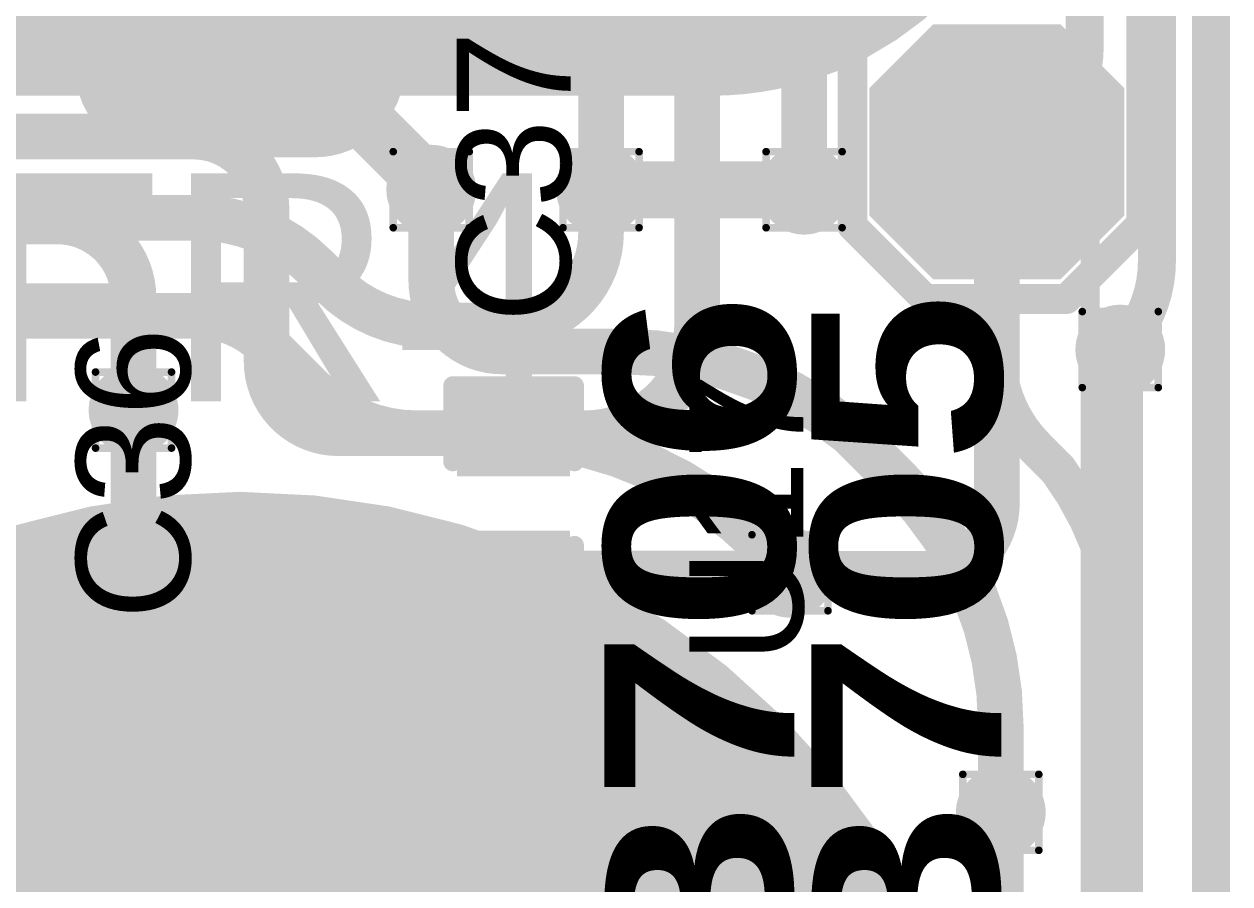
# Model space of a CAD drawing. Header units: inches. Extents: x -17 to 443, y -40 to 218.
# Drawn here: x 17.71 to 25.77, y 6.11 to 11.85 of the extents above; entities that cross this region are included whole.
import ezdxf

# ---------------------------------------------------------------- set-up
doc = ezdxf.new("R2010")
doc.units = ezdxf.units.IN
for name, color, linetype in [('Board Outline', 216, 'Continuous'), ('Bottom Layer', 5, 'Continuous'), ('Bottom Overlay', 54, 'Continuous'), ('Bottom Paste', 16, 'Continuous'), ('Bottom Solder', 6, 'Continuous'), ('Drill Drawing', 1, 'Continuous'), ('Fabrication', 76, 'Continuous'), ('Top Layer', 1, 'Continuous'), ('Top Overlay', 2, 'Continuous'), ('Top Paste', 8, 'Continuous'), ('Top Solder', 216, 'Continuous'), ('Via Holes', 16, 'Continuous')]:
    doc.layers.add(name, color=color, linetype=linetype)
doc.styles.add('Arial', font='', dxfattribs={"height": 0.2})
doc.styles.add('Arial Black_Bold', font='', dxfattribs={"height": 0.2})
doc.styles.get('Arial').set_extended_font_data('Arial')
doc.styles.get('Arial Black_Bold').set_extended_font_data('Arial Black', bold=True)

# ---------------------------------------------------------------- blocks, each defined once
blk = doc.blocks.new('SEMG_PAD_B_65')
at = {"layer": 'Bottom Layer'}
h = blk.add_hatch(color=5, dxfattribs=at)
edge = h.paths.add_edge_path()
edge.add_arc((0, 9.9872), 5, 0, 360)
h = blk.add_hatch(color=5, dxfattribs=at)
edge = h.paths.add_edge_path()
edge.add_arc((-3.15, 0.0128), 2.1, 90, 270)
edge.add_line((-3.15, -2.0872), (3.15, -2.0872))
edge.add_arc((3.15, 0.0128), 2.1, 270, 450)
edge.add_line((3.15, 2.1128), (-3.15, 2.1128))
at = {"layer": 'Bottom Paste'}
h = blk.add_hatch(color=16, dxfattribs=at)
edge = h.paths.add_edge_path()
edge.add_arc((0, 9.9872), 5, 0, 360)
h = blk.add_hatch(color=16, dxfattribs=at)
edge = h.paths.add_edge_path()
edge.add_arc((-3.15, 0.0128), 2.1, 90, 270)
edge.add_line((-3.15, -2.0872), (3.15, -2.0872))
edge.add_arc((3.15, 0.0128), 2.1, 270, 450)
edge.add_line((3.15, 2.1128), (-3.15, 2.1128))
at = {"layer": 'Bottom Solder'}
h = blk.add_hatch(color=6, dxfattribs=at)
edge = h.paths.add_edge_path()
edge.add_arc((0, 9.9872), 5.1016, 0, 360)
h = blk.add_hatch(color=6, dxfattribs=at)
edge = h.paths.add_edge_path()
edge.add_arc((-3.15, 0.0128), 2.2016, 90, 270)
edge.add_line((-3.15, -2.1888), (3.15, -2.1888))
edge.add_arc((3.15, 0.0128), 2.2016, 270, 450)
edge.add_line((3.15, 2.2144), (-3.15, 2.2144))
at = {"layer": 'Bottom Overlay'}
blk.add_lwpolyline([(-5.6832, 10.9657, 0.127, 0.127, 0), (-5.6832, -10.9657, 0.127, 0.127, 0)], format="xyseb", dxfattribs=at)
blk = doc.blocks.new('SOIC_8_72')
at = {"layer": 'Top Layer'}
for points in [[(-1.925, 2.205), (-1.925, 1.605), (-3.475, 1.605), (-3.475, 2.205)], [(3.475, 2.205), (3.475, 1.605), (1.925, 1.605), (1.925, 2.205)], [(-1.925, 0.935), (-1.925, 0.335), (-3.475, 0.335), (-3.475, 0.935)], [(3.475, 0.935), (3.475, 0.335), (1.925, 0.335), (1.925, 0.935)], [(-1.925, -0.335), (-1.925, -0.935), (-3.475, -0.935), (-3.475, -0.335)], [(3.475, -0.335), (3.475, -0.935), (1.925, -0.935), (1.925, -0.335)], [(-1.925, -1.605), (-1.925, -2.205), (-3.475, -2.205), (-3.475, -1.605)], [(3.475, -1.605), (3.475, -2.205), (1.925, -2.205), (1.925, -1.605)]]:
    blk.add_hatch(color=1, dxfattribs=at).paths.add_polyline_path(points)
at = {"layer": 'Top Overlay'}
blk.add_hatch(color=2, dxfattribs=at).paths.add_polyline_path([(-1.8288, 1.5748), (-1.4986, 1.5748), (-1.4986, 2.2352), (-1.8288, 2.2352)])
at = {"layer": 'Top Paste'}
for points in [[(-1.925, 2.205), (-1.925, 1.605), (-3.475, 1.605), (-3.475, 2.205)], [(3.475, 2.205), (3.475, 1.605), (1.925, 1.605), (1.925, 2.205)], [(-1.925, 0.935), (-1.925, 0.335), (-3.475, 0.335), (-3.475, 0.935)], [(3.475, 0.935), (3.475, 0.335), (1.925, 0.335), (1.925, 0.935)], [(-1.925, -0.335), (-1.925, -0.935), (-3.475, -0.935), (-3.475, -0.335)], [(3.475, -0.335), (3.475, -0.935), (1.925, -0.935), (1.925, -0.335)], [(-1.925, -1.605), (-1.925, -2.205), (-3.475, -2.205), (-3.475, -1.605)], [(3.475, -1.605), (3.475, -2.205), (1.925, -2.205), (1.925, -1.605)]]:
    blk.add_hatch(color=8, dxfattribs=at).paths.add_polyline_path(points)
at = {"layer": 'Top Solder'}
for points in [[(-1.8234, 2.3066), (-1.8234, 1.5034), (-3.5766, 1.5034), (-3.5766, 2.3066)], [(3.5766, 2.3066), (3.5766, 1.5034), (1.8234, 1.5034), (1.8234, 2.3066)], [(-1.8234, 1.0366), (-1.8234, 0.2334), (-3.5766, 0.2334), (-3.5766, 1.0366)], [(3.5766, 1.0366), (3.5766, 0.2334), (1.8234, 0.2334), (1.8234, 1.0366)], [(-1.8234, -0.2334), (-1.8234, -1.0366), (-3.5766, -1.0366), (-3.5766, -0.2334)], [(3.5766, -0.2334), (3.5766, -1.0366), (1.8234, -1.0366), (1.8234, -0.2334)], [(-1.8234, -1.5034), (-1.8234, -2.3066), (-3.5766, -2.3066), (-3.5766, -1.5034)], [(3.5766, -1.5034), (3.5766, -2.3066), (1.8234, -2.3066), (1.8234, -1.5034)]]:
    blk.add_hatch(color=216, dxfattribs=at).paths.add_polyline_path(points)
at = {"layer": 'Top Overlay'}
for points in [[(-1.9906, 2.4892, 0.127, 0.127, 0), (-1.9906, 2.3114, 0.127, 0.127, 0)], [(-1.9906, 2.4892, 0.127, 0.127, 0), (1.9906, 2.4892, 0.127, 0.127, 0)], [(1.9906, 2.4892, 0.127, 0.127, 0), (1.9906, 2.3114, 0.127, 0.127, 0)], [(-3.7592, 2.032, 0.127, 0.127, 0), (-3.6322, 1.905, 0.127, 0.127, 0)], [(-3.7592, 2.032, 0.127, 0.127, 0), (-3.7592, 1.778, 0.127, 0.127, 0)], [(-3.6322, 1.905, 0.127, 0.127, 0), (-3.7592, 1.778, 0.127, 0.127, 0)], [(-1.9906, -2.3114, 0.127, 0.127, 0), (-1.9906, -2.4892, 0.127, 0.127, 0)], [(1.9906, -2.3114, 0.127, 0.127, 0), (1.9906, -2.4892, 0.127, 0.127, 0)], [(-1.9906, -2.4892, 0.127, 0.127, 0), (1.9906, -2.4892, 0.127, 0.127, 0)]]:
    blk.add_lwpolyline(points, format="xyseb", dxfattribs=at)
for points in [[(-2.0223, 2.4892, 0.0635, 0.0635, 1), (-1.9588, 2.4892, 0.0635, 0.0635, 1)], [(-2.0223, 2.4892, 0.0635, 0.0635, 1), (-1.9588, 2.4892, 0.0635, 0.0635, 1)], [(1.9588, 2.4892, 0.0635, 0.0635, 1), (2.0223, 2.4892, 0.0635, 0.0635, 1)], [(1.9588, 2.4892, 0.0635, 0.0635, 1), (2.0223, 2.4892, 0.0635, 0.0635, 1)], [(-2.0223, 2.3114, 0.0635, 0.0635, 1), (-1.9588, 2.3114, 0.0635, 0.0635, 1)], [(1.9588, 2.3114, 0.0635, 0.0635, 1), (2.0223, 2.3114, 0.0635, 0.0635, 1)], [(-3.791, 2.032, 0.0635, 0.0635, 1), (-3.7275, 2.032, 0.0635, 0.0635, 1)], [(-3.791, 2.032, 0.0635, 0.0635, 1), (-3.7275, 2.032, 0.0635, 0.0635, 1)], [(-3.6639, 1.905, 0.0635, 0.0635, 1), (-3.6004, 1.905, 0.0635, 0.0635, 1)], [(-3.6639, 1.905, 0.0635, 0.0635, 1), (-3.6004, 1.905, 0.0635, 0.0635, 1)], [(-3.791, 1.778, 0.0635, 0.0635, 1), (-3.7275, 1.778, 0.0635, 0.0635, 1)], [(-3.791, 1.778, 0.0635, 0.0635, 1), (-3.7275, 1.778, 0.0635, 0.0635, 1)], [(-2.0223, -2.3114, 0.0635, 0.0635, 1), (-1.9588, -2.3114, 0.0635, 0.0635, 1)], [(1.9588, -2.3114, 0.0635, 0.0635, 1), (2.0223, -2.3114, 0.0635, 0.0635, 1)], [(-2.0223, -2.4892, 0.0635, 0.0635, 1), (-1.9588, -2.4892, 0.0635, 0.0635, 1)], [(-2.0223, -2.4892, 0.0635, 0.0635, 1), (-1.9588, -2.4892, 0.0635, 0.0635, 1)], [(1.9588, -2.4892, 0.0635, 0.0635, 1), (2.0223, -2.4892, 0.0635, 0.0635, 1)], [(1.9588, -2.4892, 0.0635, 0.0635, 1), (2.0223, -2.4892, 0.0635, 0.0635, 1)]]:
    blk.add_lwpolyline(points, format="xyseb", close=True, dxfattribs=at)
blk = doc.blocks.new('T____P____SMD_3_P____206')
at = {"layer": 'Top Layer'}
h = blk.add_hatch(color=1, dxfattribs=at)
edge = h.paths.add_edge_path()
edge.add_arc((-0.5, 3.04), 0.5, 90, 180)
edge.add_line((-1, 3.04), (-1, 2.04))
edge.add_arc((-0.5, 2.04), 0.5, 180, 270)
edge.add_line((-0.5, 1.54), (0.5, 1.54))
edge.add_arc((0.5, 2.04), 0.5, 270, 360)
edge.add_line((1, 2.04), (1, 3.04))
edge.add_arc((0.5, 3.04), 0.5, 0, 90)
edge.add_line((0.5, 3.54), (-0.5, 3.54))
h = blk.add_hatch(color=1, dxfattribs=at)
edge = h.paths.add_edge_path()
edge.add_arc((-1, 0), 1, 90, 270)
edge.add_line((-1, -1), (1, -1))
edge.add_arc((1, 0), 1, 270, 450)
edge.add_line((1, 1), (-1, 1))
h = blk.add_hatch(color=1, dxfattribs=at)
edge = h.paths.add_edge_path()
edge.add_arc((-0.5, -2.04), 0.5, 90, 180)
edge.add_line((-1, -2.04), (-1, -3.04))
edge.add_arc((-0.5, -3.04), 0.5, 180, 270)
edge.add_line((-0.5, -3.54), (0.5, -3.54))
edge.add_arc((0.5, -3.04), 0.5, 270, 360)
edge.add_line((1, -3.04), (1, -2.04))
edge.add_arc((0.5, -2.04), 0.5, 0, 90)
edge.add_line((0.5, -1.54), (-0.5, -1.54))
at = {"layer": 'Top Paste'}
h = blk.add_hatch(color=8, dxfattribs=at)
edge = h.paths.add_edge_path()
edge.add_arc((-0.5, 3.04), 0.5, 90, 180)
edge.add_line((-1, 3.04), (-1, 2.04))
edge.add_arc((-0.5, 2.04), 0.5, 180, 270)
edge.add_line((-0.5, 1.54), (0.5, 1.54))
edge.add_arc((0.5, 2.04), 0.5, 270, 360)
edge.add_line((1, 2.04), (1, 3.04))
edge.add_arc((0.5, 3.04), 0.5, 0, 90)
edge.add_line((0.5, 3.54), (-0.5, 3.54))
h = blk.add_hatch(color=8, dxfattribs=at)
edge = h.paths.add_edge_path()
edge.add_arc((-1, 0), 1, 90, 270)
edge.add_line((-1, -1), (1, -1))
edge.add_arc((1, 0), 1, 270, 450)
edge.add_line((1, 1), (-1, 1))
h = blk.add_hatch(color=8, dxfattribs=at)
edge = h.paths.add_edge_path()
edge.add_arc((-0.5, -2.04), 0.5, 90, 180)
edge.add_line((-1, -2.04), (-1, -3.04))
edge.add_arc((-0.5, -3.04), 0.5, 180, 270)
edge.add_line((-0.5, -3.54), (0.5, -3.54))
edge.add_arc((0.5, -3.04), 0.5, 270, 360)
edge.add_line((1, -3.04), (1, -2.04))
edge.add_arc((0.5, -2.04), 0.5, 0, 90)
edge.add_line((0.5, -1.54), (-0.5, -1.54))
at = {"layer": 'Top Solder'}
h = blk.add_hatch(color=216, dxfattribs=at)
edge = h.paths.add_edge_path()
edge.add_arc((-0.5, 3.04), 0.6016, 90, 180)
edge.add_line((-1.1016, 3.04), (-1.1016, 2.04))
edge.add_arc((-0.5, 2.04), 0.6016, 180, 270)
edge.add_line((-0.5, 1.4384), (0.5, 1.4384))
edge.add_arc((0.5, 2.04), 0.6016, 270, 360)
edge.add_line((1.1016, 2.04), (1.1016, 3.04))
edge.add_arc((0.5, 3.04), 0.6016, 0, 90)
edge.add_line((0.5, 3.6416), (-0.5, 3.6416))
h = blk.add_hatch(color=216, dxfattribs=at)
edge = h.paths.add_edge_path()
edge.add_arc((-1, 0), 1.1016, 90, 270)
edge.add_line((-1, -1.1016), (1, -1.1016))
edge.add_arc((1, 0), 1.1016, 270, 450)
edge.add_line((1, 1.1016), (-1, 1.1016))
h = blk.add_hatch(color=216, dxfattribs=at)
edge = h.paths.add_edge_path()
edge.add_arc((-0.5, -2.04), 0.6016, 90, 180)
edge.add_line((-1.1016, -2.04), (-1.1016, -3.04))
edge.add_arc((-0.5, -3.04), 0.6016, 180, 270)
edge.add_line((-0.5, -3.6416), (0.5, -3.6416))
edge.add_arc((0.5, -3.04), 0.6016, 270, 360)
edge.add_line((1.1016, -3.04), (1.1016, -2.04))
edge.add_arc((0.5, -2.04), 0.6016, 0, 90)
edge.add_line((0.5, -1.4384), (-0.5, -1.4384))
blk = doc.blocks.new('4_P___SMD_W____CON__207')
at = {"layer": 'Top Layer'}
blk.add_hatch(color=1, dxfattribs=at).paths.add_polyline_path([(7.995, 0.75), (7.245, 0.75), (6.87, 0.375), (6.87, -0.375), (7.245, -0.75), (7.995, -0.75), (8.37, -0.375), (8.37, 0.375)])
at = {"layer": 'Top Paste'}
blk.add_hatch(color=8, dxfattribs=at).paths.add_polyline_path([(7.995, 0.75), (7.245, 0.75), (6.87, 0.375), (6.87, -0.375), (7.245, -0.75), (7.995, -0.75), (8.37, -0.375), (8.37, 0.375)])
at = {"layer": 'Top Solder'}
blk.add_hatch(color=216, dxfattribs=at).paths.add_polyline_path([(8.0458, 0.8516), (7.1942, 0.8516), (6.7684, 0.4258), (6.7684, -0.4258), (7.1942, -0.8516), (8.0458, -0.8516), (8.4716, -0.4258), (8.4716, 0.4258)])
at = {"layer": 'Top Overlay'}
for points in [[(8.102, 0.9652, 0.2, 0.2, 0), (-0.3797, 0.9652, 0.2, 0.2, 0)], [(8.603, 0.4642, 0.2, 0.2, 0), (8.102, 0.9652, 0.2, 0.2, 0)], [(8.603, -0.4787, 0.2, 0.2, 0), (8.603, 0.4642, 0.2, 0.2, 0)], [(8.1165, -0.9652, 0.2, 0.2, 0), (8.603, -0.4787, 0.2, 0.2, 0)], [(8.1165, -0.9652, 0.2, 0.2, 0), (-0.491, -0.9652, 0.2, 0.2, 0)]]:
    blk.add_lwpolyline(points, format="xyseb", dxfattribs=at)
for points in [[(8.052, 0.9652, 0.1, 0.1, 1), (8.152, 0.9652, 0.1, 0.1, 1)], [(8.052, 0.9652, 0.1, 0.1, 1), (8.152, 0.9652, 0.1, 0.1, 1)], [(8.553, 0.4642, 0.1, 0.1, 1), (8.653, 0.4642, 0.1, 0.1, 1)], [(8.553, 0.4642, 0.1, 0.1, 1), (8.653, 0.4642, 0.1, 0.1, 1)], [(8.553, -0.4787, 0.1, 0.1, 1), (8.653, -0.4787, 0.1, 0.1, 1)], [(8.553, -0.4787, 0.1, 0.1, 1), (8.653, -0.4787, 0.1, 0.1, 1)], [(8.0665, -0.9652, 0.1, 0.1, 1), (8.1665, -0.9652, 0.1, 0.1, 1)], [(8.0665, -0.9652, 0.1, 0.1, 1), (8.1665, -0.9652, 0.1, 0.1, 1)]]:
    blk.add_lwpolyline(points, format="xyseb", close=True, dxfattribs=at)
blk = doc.blocks.new('C___0402_227')
at = {"layer": 'Top Layer'}
for points in [[(-0.6985, -0.3175), (-0.6985, 0.3175), (-0.2413, 0.3175), (-0.2413, -0.3175)], [(0.2413, -0.3175), (0.2413, 0.3175), (0.6985, 0.3175), (0.6985, -0.3175)]]:
    blk.add_hatch(color=1, dxfattribs=at).paths.add_polyline_path(points)
at = {"layer": 'Top Paste'}
for points in [[(-0.6985, -0.3175), (-0.6985, 0.3175), (-0.2413, 0.3175), (-0.2413, -0.3175)], [(0.2413, -0.3175), (0.2413, 0.3175), (0.6985, 0.3175), (0.6985, -0.3175)]]:
    blk.add_hatch(color=8, dxfattribs=at).paths.add_polyline_path(points)
at = {"layer": 'Top Solder'}
for points in [[(-0.7585, -0.3775), (-0.7585, 0.3775), (-0.1813, 0.3775), (-0.1813, -0.3775)], [(0.1813, -0.3775), (0.1813, 0.3775), (0.7585, 0.3775), (0.7585, -0.3775)]]:
    blk.add_hatch(color=216, dxfattribs=at).paths.add_polyline_path(points)
at = {"layer": 'Top Overlay'}
for points in [[(-0.7874, 0.4064, 0.127, 0.127, 0), (-0.7874, -0.4064, 0.127, 0.127, 0)], [(-0.7874, 0.4064, 0.127, 0.127, 0), (-0.2794, 0.4064, 0.127, 0.127, 0)], [(0.2794, 0.4064, 0.127, 0.127, 0), (0.7874, 0.4064, 0.127, 0.127, 0)], [(0.7874, 0.4064, 0.127, 0.127, 0), (0.7874, -0.4064, 0.127, 0.127, 0)], [(-0.7874, -0.4064, 0.127, 0.127, 0), (-0.2794, -0.4064, 0.127, 0.127, 0)], [(0.2794, -0.4064, 0.127, 0.127, 0), (0.7874, -0.4064, 0.127, 0.127, 0)]]:
    blk.add_lwpolyline(points, format="xyseb", dxfattribs=at)
for points in [[(-0.8191, 0.4064, 0.0635, 0.0635, 1), (-0.7556, 0.4064, 0.0635, 0.0635, 1)], [(-0.8191, 0.4064, 0.0635, 0.0635, 1), (-0.7556, 0.4064, 0.0635, 0.0635, 1)], [(-0.3111, 0.4064, 0.0635, 0.0635, 1), (-0.2477, 0.4064, 0.0635, 0.0635, 1)], [(0.2477, 0.4064, 0.0635, 0.0635, 1), (0.3111, 0.4064, 0.0635, 0.0635, 1)], [(0.7556, 0.4064, 0.0635, 0.0635, 1), (0.8191, 0.4064, 0.0635, 0.0635, 1)], [(0.7556, 0.4064, 0.0635, 0.0635, 1), (0.8191, 0.4064, 0.0635, 0.0635, 1)], [(-0.8191, -0.4064, 0.0635, 0.0635, 1), (-0.7556, -0.4064, 0.0635, 0.0635, 1)], [(-0.8191, -0.4064, 0.0635, 0.0635, 1), (-0.7556, -0.4064, 0.0635, 0.0635, 1)], [(-0.3111, -0.4064, 0.0635, 0.0635, 1), (-0.2477, -0.4064, 0.0635, 0.0635, 1)], [(0.2477, -0.4064, 0.0635, 0.0635, 1), (0.3111, -0.4064, 0.0635, 0.0635, 1)], [(0.7556, -0.4064, 0.0635, 0.0635, 1), (0.8191, -0.4064, 0.0635, 0.0635, 1)], [(0.7556, -0.4064, 0.0635, 0.0635, 1), (0.8191, -0.4064, 0.0635, 0.0635, 1)]]:
    blk.add_lwpolyline(points, format="xyseb", close=True, dxfattribs=at)

msp = doc.modelspace()

# ---------------------------------------------------------------- hatches: boundary and pattern name
at = {"layer": 'Bottom Layer'}
h = msp.add_hatch(color=5, dxfattribs=at)
edge = h.paths.add_edge_path()
edge.add_arc((20.4302, 10.747), 0.3, 0, 360)
h = msp.add_hatch(color=5, dxfattribs=at)
edge = h.paths.add_edge_path()
edge.add_arc((21.5649, 10.747), 0.3, 0, 360)
h = msp.add_hatch(color=5, dxfattribs=at)
edge = h.paths.add_edge_path()
edge.add_arc((22.9219, 10.747), 0.3, 0, 360)
h = msp.add_hatch(color=5, dxfattribs=at)
edge = h.paths.add_edge_path()
edge.add_arc((25.035, 9.6787), 0.3, 0, 360)
h = msp.add_hatch(color=5, dxfattribs=at)
edge = h.paths.add_edge_path()
edge.add_arc((18.4407, 9.2747), 0.3, 0, 360)
h = msp.add_hatch(color=5, dxfattribs=at)
edge = h.paths.add_edge_path()
edge.add_arc((22.8276, 8.1881), 0.3, 0, 360)
h = msp.add_hatch(color=5, dxfattribs=at)
edge = h.paths.add_edge_path()
edge.add_arc((24.2365, 6.5875), 0.3, 0, 360)
at = {"layer": 'Top Layer'}
h = msp.add_hatch(color=1, dxfattribs=at)
edge = h.paths.add_edge_path()
edge.add_arc((20.4302, 10.747), 0.3, 0, 360)
h = msp.add_hatch(color=1, dxfattribs=at)
edge = h.paths.add_edge_path()
edge.add_arc((21.5649, 10.747), 0.3, 0, 360)
h = msp.add_hatch(color=1, dxfattribs=at)
edge = h.paths.add_edge_path()
edge.add_arc((22.9219, 10.747), 0.3, 0, 360)
h = msp.add_hatch(color=1, dxfattribs=at)
edge = h.paths.add_edge_path()
edge.add_arc((25.035, 9.6787), 0.3, 0, 360)
h = msp.add_hatch(color=1, dxfattribs=at)
edge = h.paths.add_edge_path()
edge.add_arc((18.4407, 9.2747), 0.3, 0, 360)
h = msp.add_hatch(color=1, dxfattribs=at)
edge = h.paths.add_edge_path()
edge.add_arc((22.8276, 8.1881), 0.3, 0, 360)
h = msp.add_hatch(color=1, dxfattribs=at)
edge = h.paths.add_edge_path()
edge.add_arc((24.2365, 6.5875), 0.3, 0, 360)
at = {"layer": 'Via Holes'}
h = msp.add_hatch(color=7, dxfattribs=at)
edge = h.paths.add_edge_path()
edge.add_arc((20.4302, 10.747), 0.15, 0, 360)
h = msp.add_hatch(color=7, dxfattribs=at)
edge = h.paths.add_edge_path()
edge.add_arc((21.5649, 10.747), 0.15, 0, 360)
h = msp.add_hatch(color=7, dxfattribs=at)
edge = h.paths.add_edge_path()
edge.add_arc((22.9219, 10.747), 0.15, 0, 360)
h = msp.add_hatch(color=7, dxfattribs=at)
edge = h.paths.add_edge_path()
edge.add_arc((25.035, 9.6787), 0.15, 0, 360)
h = msp.add_hatch(color=7, dxfattribs=at)
edge = h.paths.add_edge_path()
edge.add_arc((18.4407, 9.2747), 0.15, 0, 360)
h = msp.add_hatch(color=7, dxfattribs=at)
edge = h.paths.add_edge_path()
edge.add_arc((22.8276, 8.1881), 0.15, 0, 360)
h = msp.add_hatch(color=7, dxfattribs=at)
edge = h.paths.add_edge_path()
edge.add_arc((24.2365, 6.5875), 0.15, 0, 360)

# ---------------------------------------------------------------- linework, layer by layer
at = {"layer": 'Board Outline'}
msp.add_lwpolyline([(25.6404, 24.5041, 0.127, 0.127, 0), (25.6404, 2.6483, 0.127, 0.127, 0)], format="xyseb", dxfattribs=at)
at = {"layer": 'Bottom Layer'}
for points in [[(25.2798, 10.2695, 0.254, 0.254, 0), (25.2798, 23.137, 0.254, 0.254, 0)], [(24.7972, 11.6948, 0.254, 0.254, 0), (24.7972, 16.9993, 0.254, 0.254, 0)], [(24.7972, 11.6948, 0.254, 0.254, -0.19891), (24.6188, 11.2641, 0.254, 0.254, 0)], [(24.4489, 11.0943, 0.254, 0.254, 0), (24.6188, 11.2641, 0.254, 0.254, 0)], [(15.0854, 11.1017, 0.3048, 0.3048, 0), (18.8423, 11.1017, 0.3048, 0.3048, 0)], [(18.8423, 11.1017, 0.3048, 0.3048, -0.414214), (19.3297, 10.6143, 0.3048, 0.3048, 0)], [(24.2106, 10.5188, 0.254, 0.254, -0.198825), (24.4487, 11.0941, 0.254, 0.254, 0)], [(24.4487, 11.0941, 0.254, 0.254, 0), (24.4489, 11.0943, 0.254, 0.254, 0)], [(24.4487, 11.0941, 0.254, 0.254, -0.000084), (24.4489, 11.0943, 0.254, 0.254, 0)], [(20.4302, 10.1383, 0.3048, 0.3048, 0), (20.4302, 10.747, 0.3048, 0.3048, 0)], [(21.5649, 10.747, 0.381, 0.381, 0), (22.9219, 10.747, 0.381, 0.381, 0)], [(19.3297, 9.5992, 0.3048, 0.3048, 0), (19.3297, 10.6143, 0.3048, 0.3048, 0)], [(13.6537, 10.5351, 0.3048, 0.3048, 0), (17.9305, 10.5351, 0.3048, 0.3048, 0)], [(17.9305, 10.5351, 0.3048, 0.3048, -0.414214), (18.4407, 10.0249, 0.3048, 0.3048, 0)], [(24.2106, 9.6544, 0.254, 0.254, 0), (24.2106, 10.5188, 0.254, 0.254, 0)], [(25.2798, 10.2695, 0.254, 0.254, -0.104276), (25.2086, 9.9322, 0.254, 0.254, 0)], [(20.9019, 9.6666, 0.3048, 0.3048, -0.414214), (20.4302, 10.1383, 0.3048, 0.3048, 0)], [(18.4407, 9.2747, 0.3048, 0.3048, 0), (18.4407, 10.0249, 0.3048, 0.3048, 0)], [(25.2086, 9.9322, 0.254, 0.254, -0.092714), (25.035, 9.6787, 0.254, 0.254, 0)], [(19.8088, 9.1201, 0.3048, 0.3048, -0.414214), (19.3297, 9.5992, 0.3048, 0.3048, 0)], [(20.9019, 9.6666, 0.3048, 0.3048, 0), (21.6945, 9.6666, 0.3048, 0.3048, 0)], [(21.6945, 9.6666, 0.3048, 0.3048, -0.17222), (23.2341, 9.1201, 0.3048, 0.3048, 0)], [(24.2106, 9.6527, 0.254, 0.254, 0), (24.2106, 9.6544, 0.254, 0.254, 0)], [(24.4703, 9.0255, 0.254, 0.254, -0.198913), (24.2106, 9.6527, 0.254, 0.254, 0)], [(19.8088, 9.1201, 0.3048, 0.3048, 0), (20.8435, 9.1201, 0.3048, 0.3048, 0)], [(20.8435, 9.1201, 0.3048, 0.3048, -0.061142), (21.4578, 9.0447, 0.3048, 0.3048, 0)], [(23.2341, 9.1201, 0.3048, 0.3048, 0), (23.2341, 9.1201, 0.3048, 0.3048, 0)], [(23.2341, 9.1201, 0.3048, 0.3048, 0), (23.5613, 8.7929, 0.3048, 0.3048, 0)], [(21.4578, 9.0447, 0.3048, 0.3048, -0.136115), (22.6396, 8.3762, 0.3048, 0.3048, 0)], [(24.4703, 9.0255, 0.254, 0.254, 0), (24.4715, 9.0243, 0.254, 0.254, 0)], [(24.4715, 9.0243, 0.254, 0.254, 0), (24.6188, 8.8771, 0.254, 0.254, 0)], [(23.5613, 8.7929, 0.3048, 0.3048, -0.198912), (24.2365, 7.1629, 0.3048, 0.3048, 0)], [(24.6188, 8.8771, 0.254, 0.254, -0.160121), (25.035, 7.6106, 0.254, 0.254, 0)], [(22.6396, 8.3762, 0.3048, 0.3048, 0), (22.8276, 8.1881, 0.3048, 0.3048, 0)], [(25.035, 2.2762, 0.254, 0.254, 0), (25.035, 7.6106, 0.254, 0.254, 0)], [(24.2365, 6.5875, 0.3048, 0.3048, 0), (24.2365, 7.1629, 0.3048, 0.3048, 0)]]:
    msp.add_lwpolyline(points, format="xyseb", dxfattribs=at)
for points in [[(24.7337, 11.6948, 0.127, 0.127, 1), (24.8607, 11.6948, 0.127, 0.127, 1)], [(24.7337, 11.6948, 0.127, 0.127, 1), (24.8607, 11.6948, 0.127, 0.127, 1)], [(24.5553, 11.2641, 0.127, 0.127, 1), (24.6823, 11.2641, 0.127, 0.127, 1)], [(24.5553, 11.2641, 0.127, 0.127, 1), (24.6823, 11.2641, 0.127, 0.127, 1)], [(18.7661, 11.1017, 0.1524, 0.1524, 1), (18.9185, 11.1017, 0.1524, 0.1524, 1)], [(18.7661, 11.1017, 0.1524, 0.1524, 1), (18.9185, 11.1017, 0.1524, 0.1524, 1)], [(24.3852, 11.0941, 0.127, 0.127, 1), (24.5122, 11.0941, 0.127, 0.127, 1)], [(24.3852, 11.0941, 0.127, 0.127, 1), (24.5122, 11.0941, 0.127, 0.127, 1)], [(24.3852, 11.0941, 0.127, 0.127, 1), (24.5122, 11.0941, 0.127, 0.127, 1)], [(24.3854, 11.0943, 0.127, 0.127, 1), (24.5124, 11.0943, 0.127, 0.127, 1)], [(24.3854, 11.0943, 0.127, 0.127, 1), (24.5124, 11.0943, 0.127, 0.127, 1)], [(24.3854, 11.0943, 0.127, 0.127, 1), (24.5124, 11.0943, 0.127, 0.127, 1)], [(20.354, 10.747, 0.1524, 0.1524, 1), (20.5064, 10.747, 0.1524, 0.1524, 1)], [(21.4697, 10.747, 0.1905, 0.1905, 1), (21.6602, 10.747, 0.1905, 0.1905, 1)], [(22.8267, 10.747, 0.1905, 0.1905, 1), (23.0172, 10.747, 0.1905, 0.1905, 1)], [(19.2535, 10.6143, 0.1524, 0.1524, 1), (19.4059, 10.6143, 0.1524, 0.1524, 1)], [(19.2535, 10.6143, 0.1524, 0.1524, 1), (19.4059, 10.6143, 0.1524, 0.1524, 1)], [(17.8543, 10.5351, 0.1524, 0.1524, 1), (18.0067, 10.5351, 0.1524, 0.1524, 1)], [(17.8543, 10.5351, 0.1524, 0.1524, 1), (18.0067, 10.5351, 0.1524, 0.1524, 1)], [(24.1471, 10.5188, 0.127, 0.127, 1), (24.2741, 10.5188, 0.127, 0.127, 1)], [(24.1471, 10.5188, 0.127, 0.127, 1), (24.2741, 10.5188, 0.127, 0.127, 1)], [(25.2163, 10.2695, 0.127, 0.127, 1), (25.3433, 10.2695, 0.127, 0.127, 1)], [(25.2163, 10.2695, 0.127, 0.127, 1), (25.3433, 10.2695, 0.127, 0.127, 1)], [(20.354, 10.1383, 0.1524, 0.1524, 1), (20.5064, 10.1383, 0.1524, 0.1524, 1)], [(20.354, 10.1383, 0.1524, 0.1524, 1), (20.5064, 10.1383, 0.1524, 0.1524, 1)], [(18.3645, 10.0249, 0.1524, 0.1524, 1), (18.5169, 10.0249, 0.1524, 0.1524, 1)], [(18.3645, 10.0249, 0.1524, 0.1524, 1), (18.5169, 10.0249, 0.1524, 0.1524, 1)], [(25.1451, 9.9322, 0.127, 0.127, 1), (25.2721, 9.9322, 0.127, 0.127, 1)], [(25.1451, 9.9322, 0.127, 0.127, 1), (25.2721, 9.9322, 0.127, 0.127, 1)], [(19.2535, 9.5992, 0.1524, 0.1524, 1), (19.4059, 9.5992, 0.1524, 0.1524, 1)], [(19.2535, 9.5992, 0.1524, 0.1524, 1), (19.4059, 9.5992, 0.1524, 0.1524, 1)], [(20.8257, 9.6666, 0.1524, 0.1524, 1), (20.9781, 9.6666, 0.1524, 0.1524, 1)], [(20.8257, 9.6666, 0.1524, 0.1524, 1), (20.9781, 9.6666, 0.1524, 0.1524, 1)], [(21.6183, 9.6666, 0.1524, 0.1524, 1), (21.7707, 9.6666, 0.1524, 0.1524, 1)], [(21.6183, 9.6666, 0.1524, 0.1524, 1), (21.7707, 9.6666, 0.1524, 0.1524, 1)], [(24.1471, 9.6544, 0.127, 0.127, 1), (24.2741, 9.6544, 0.127, 0.127, 1)], [(24.1471, 9.6544, 0.127, 0.127, 1), (24.2741, 9.6544, 0.127, 0.127, 1)], [(24.1471, 9.6527, 0.127, 0.127, 1), (24.2741, 9.6527, 0.127, 0.127, 1)], [(24.1471, 9.6527, 0.127, 0.127, 1), (24.2741, 9.6527, 0.127, 0.127, 1)], [(24.9715, 9.6787, 0.127, 0.127, 1), (25.0985, 9.6787, 0.127, 0.127, 1)], [(18.3645, 9.2747, 0.1524, 0.1524, 1), (18.5169, 9.2747, 0.1524, 0.1524, 1)], [(19.7326, 9.1201, 0.1524, 0.1524, 1), (19.885, 9.1201, 0.1524, 0.1524, 1)], [(19.7326, 9.1201, 0.1524, 0.1524, 1), (19.885, 9.1201, 0.1524, 0.1524, 1)], [(20.7673, 9.1201, 0.1524, 0.1524, 1), (20.9197, 9.1201, 0.1524, 0.1524, 1)], [(20.7673, 9.1201, 0.1524, 0.1524, 1), (20.9197, 9.1201, 0.1524, 0.1524, 1)], [(23.1579, 9.1201, 0.1524, 0.1524, 1), (23.3103, 9.1201, 0.1524, 0.1524, 1)], [(23.1579, 9.1201, 0.1524, 0.1524, 1), (23.3103, 9.1201, 0.1524, 0.1524, 1)], [(23.1579, 9.1201, 0.1524, 0.1524, 1), (23.3103, 9.1201, 0.1524, 0.1524, 1)], [(23.1579, 9.1201, 0.1524, 0.1524, 1), (23.3103, 9.1201, 0.1524, 0.1524, 1)], [(21.3816, 9.0447, 0.1524, 0.1524, 1), (21.534, 9.0447, 0.1524, 0.1524, 1)], [(21.3816, 9.0447, 0.1524, 0.1524, 1), (21.534, 9.0447, 0.1524, 0.1524, 1)], [(24.4068, 9.0255, 0.127, 0.127, 1), (24.5338, 9.0255, 0.127, 0.127, 1)], [(24.4068, 9.0255, 0.127, 0.127, 1), (24.5338, 9.0255, 0.127, 0.127, 1)], [(24.408, 9.0243, 0.127, 0.127, 1), (24.535, 9.0243, 0.127, 0.127, 1)], [(24.408, 9.0243, 0.127, 0.127, 1), (24.535, 9.0243, 0.127, 0.127, 1)], [(23.4851, 8.7929, 0.1524, 0.1524, 1), (23.6375, 8.7929, 0.1524, 0.1524, 1)], [(23.4851, 8.7929, 0.1524, 0.1524, 1), (23.6375, 8.7929, 0.1524, 0.1524, 1)], [(24.5553, 8.8771, 0.127, 0.127, 1), (24.6823, 8.8771, 0.127, 0.127, 1)], [(24.5553, 8.8771, 0.127, 0.127, 1), (24.6823, 8.8771, 0.127, 0.127, 1)], [(22.5634, 8.3762, 0.1524, 0.1524, 1), (22.7158, 8.3762, 0.1524, 0.1524, 1)], [(22.5634, 8.3762, 0.1524, 0.1524, 1), (22.7158, 8.3762, 0.1524, 0.1524, 1)], [(22.7514, 8.1881, 0.1524, 0.1524, 1), (22.9038, 8.1881, 0.1524, 0.1524, 1)], [(24.9715, 7.6106, 0.127, 0.127, 1), (25.0985, 7.6106, 0.127, 0.127, 1)], [(24.9715, 7.6106, 0.127, 0.127, 1), (25.0985, 7.6106, 0.127, 0.127, 1)], [(24.1603, 7.1629, 0.1524, 0.1524, 1), (24.3127, 7.1629, 0.1524, 0.1524, 1)], [(24.1603, 7.1629, 0.1524, 0.1524, 1), (24.3127, 7.1629, 0.1524, 0.1524, 1)], [(24.1603, 6.5875, 0.1524, 0.1524, 1), (24.3127, 6.5875, 0.1524, 0.1524, 1)]]:
    msp.add_lwpolyline(points, format="xyseb", close=True, dxfattribs=at)
at = {"layer": 'Drill Drawing'}
for points in [[(20.1762, 11.001, 0.0508, 0.0508, 0), (20.6842, 11.001, 0.0508, 0.0508, 0)], [(20.1762, 10.493, 0.0508, 0.0508, 0), (20.1762, 11.001, 0.0508, 0.0508, 0)], [(20.6842, 10.493, 0.0508, 0.0508, 0), (20.6842, 11.001, 0.0508, 0.0508, 0)], [(21.3109, 11.001, 0.0508, 0.0508, 0), (21.8189, 11.001, 0.0508, 0.0508, 0)], [(21.3109, 10.493, 0.0508, 0.0508, 0), (21.3109, 11.001, 0.0508, 0.0508, 0)], [(21.8189, 10.493, 0.0508, 0.0508, 0), (21.8189, 11.001, 0.0508, 0.0508, 0)], [(22.6679, 11.001, 0.0508, 0.0508, 0), (23.1759, 11.001, 0.0508, 0.0508, 0)], [(22.6679, 10.493, 0.0508, 0.0508, 0), (22.6679, 11.001, 0.0508, 0.0508, 0)], [(23.1759, 10.493, 0.0508, 0.0508, 0), (23.1759, 11.001, 0.0508, 0.0508, 0)], [(20.1762, 10.493, 0.0508, 0.0508, 0), (20.6842, 10.493, 0.0508, 0.0508, 0)], [(21.3109, 10.493, 0.0508, 0.0508, 0), (21.8189, 10.493, 0.0508, 0.0508, 0)], [(22.6679, 10.493, 0.0508, 0.0508, 0), (23.1759, 10.493, 0.0508, 0.0508, 0)], [(24.781, 9.9327, 0.0508, 0.0508, 0), (25.289, 9.9327, 0.0508, 0.0508, 0)], [(24.781, 9.4247, 0.0508, 0.0508, 0), (24.781, 9.9327, 0.0508, 0.0508, 0)], [(25.289, 9.4247, 0.0508, 0.0508, 0), (25.289, 9.9327, 0.0508, 0.0508, 0)], [(18.1867, 9.5287, 0.0508, 0.0508, 0), (18.6947, 9.5287, 0.0508, 0.0508, 0)], [(18.1867, 9.0207, 0.0508, 0.0508, 0), (18.1867, 9.5287, 0.0508, 0.0508, 0)], [(18.6947, 9.0207, 0.0508, 0.0508, 0), (18.6947, 9.5287, 0.0508, 0.0508, 0)], [(24.781, 9.4247, 0.0508, 0.0508, 0), (25.289, 9.4247, 0.0508, 0.0508, 0)], [(18.1867, 9.0207, 0.0508, 0.0508, 0), (18.6947, 9.0207, 0.0508, 0.0508, 0)], [(22.5736, 8.4421, 0.0508, 0.0508, 0), (23.0816, 8.4421, 0.0508, 0.0508, 0)], [(22.5736, 7.9341, 0.0508, 0.0508, 0), (22.5736, 8.4421, 0.0508, 0.0508, 0)], [(23.0816, 7.9341, 0.0508, 0.0508, 0), (23.0816, 8.4421, 0.0508, 0.0508, 0)], [(22.5736, 7.9341, 0.0508, 0.0508, 0), (23.0816, 7.9341, 0.0508, 0.0508, 0)], [(23.9825, 6.8415, 0.0508, 0.0508, 0), (24.4905, 6.8415, 0.0508, 0.0508, 0)], [(23.9825, 6.3335, 0.0508, 0.0508, 0), (23.9825, 6.8415, 0.0508, 0.0508, 0)], [(24.4905, 6.3335, 0.0508, 0.0508, 0), (24.4905, 6.8415, 0.0508, 0.0508, 0)], [(23.9825, 6.3335, 0.0508, 0.0508, 0), (24.4905, 6.3335, 0.0508, 0.0508, 0)]]:
    msp.add_lwpolyline(points, format="xyseb", dxfattribs=at)
for points in [[(20.1635, 11.001, 0.0254, 0.0254, 1), (20.1889, 11.001, 0.0254, 0.0254, 1)], [(20.1635, 11.001, 0.0254, 0.0254, 1), (20.1889, 11.001, 0.0254, 0.0254, 1)], [(20.6715, 11.001, 0.0254, 0.0254, 1), (20.6969, 11.001, 0.0254, 0.0254, 1)], [(20.6715, 11.001, 0.0254, 0.0254, 1), (20.6969, 11.001, 0.0254, 0.0254, 1)], [(21.2982, 11.001, 0.0254, 0.0254, 1), (21.3236, 11.001, 0.0254, 0.0254, 1)], [(21.2982, 11.001, 0.0254, 0.0254, 1), (21.3236, 11.001, 0.0254, 0.0254, 1)], [(21.8062, 11.001, 0.0254, 0.0254, 1), (21.8316, 11.001, 0.0254, 0.0254, 1)], [(21.8062, 11.001, 0.0254, 0.0254, 1), (21.8316, 11.001, 0.0254, 0.0254, 1)], [(22.6552, 11.001, 0.0254, 0.0254, 1), (22.6806, 11.001, 0.0254, 0.0254, 1)], [(22.6552, 11.001, 0.0254, 0.0254, 1), (22.6806, 11.001, 0.0254, 0.0254, 1)], [(23.1632, 11.001, 0.0254, 0.0254, 1), (23.1886, 11.001, 0.0254, 0.0254, 1)], [(23.1632, 11.001, 0.0254, 0.0254, 1), (23.1886, 11.001, 0.0254, 0.0254, 1)], [(20.1635, 10.493, 0.0254, 0.0254, 1), (20.1889, 10.493, 0.0254, 0.0254, 1)], [(20.1635, 10.493, 0.0254, 0.0254, 1), (20.1889, 10.493, 0.0254, 0.0254, 1)], [(20.6715, 10.493, 0.0254, 0.0254, 1), (20.6969, 10.493, 0.0254, 0.0254, 1)], [(20.6715, 10.493, 0.0254, 0.0254, 1), (20.6969, 10.493, 0.0254, 0.0254, 1)], [(21.2982, 10.493, 0.0254, 0.0254, 1), (21.3236, 10.493, 0.0254, 0.0254, 1)], [(21.2982, 10.493, 0.0254, 0.0254, 1), (21.3236, 10.493, 0.0254, 0.0254, 1)], [(21.8062, 10.493, 0.0254, 0.0254, 1), (21.8316, 10.493, 0.0254, 0.0254, 1)], [(21.8062, 10.493, 0.0254, 0.0254, 1), (21.8316, 10.493, 0.0254, 0.0254, 1)], [(22.6552, 10.493, 0.0254, 0.0254, 1), (22.6806, 10.493, 0.0254, 0.0254, 1)], [(22.6552, 10.493, 0.0254, 0.0254, 1), (22.6806, 10.493, 0.0254, 0.0254, 1)], [(23.1632, 10.493, 0.0254, 0.0254, 1), (23.1886, 10.493, 0.0254, 0.0254, 1)], [(23.1632, 10.493, 0.0254, 0.0254, 1), (23.1886, 10.493, 0.0254, 0.0254, 1)], [(24.7683, 9.9327, 0.0254, 0.0254, 1), (24.7937, 9.9327, 0.0254, 0.0254, 1)], [(24.7683, 9.9327, 0.0254, 0.0254, 1), (24.7937, 9.9327, 0.0254, 0.0254, 1)], [(25.2763, 9.9327, 0.0254, 0.0254, 1), (25.3017, 9.9327, 0.0254, 0.0254, 1)], [(25.2763, 9.9327, 0.0254, 0.0254, 1), (25.3017, 9.9327, 0.0254, 0.0254, 1)], [(18.174, 9.5287, 0.0254, 0.0254, 1), (18.1994, 9.5287, 0.0254, 0.0254, 1)], [(18.174, 9.5287, 0.0254, 0.0254, 1), (18.1994, 9.5287, 0.0254, 0.0254, 1)], [(18.682, 9.5287, 0.0254, 0.0254, 1), (18.7074, 9.5287, 0.0254, 0.0254, 1)], [(18.682, 9.5287, 0.0254, 0.0254, 1), (18.7074, 9.5287, 0.0254, 0.0254, 1)], [(24.7683, 9.4247, 0.0254, 0.0254, 1), (24.7937, 9.4247, 0.0254, 0.0254, 1)], [(24.7683, 9.4247, 0.0254, 0.0254, 1), (24.7937, 9.4247, 0.0254, 0.0254, 1)], [(25.2763, 9.4247, 0.0254, 0.0254, 1), (25.3017, 9.4247, 0.0254, 0.0254, 1)], [(25.2763, 9.4247, 0.0254, 0.0254, 1), (25.3017, 9.4247, 0.0254, 0.0254, 1)], [(18.174, 9.0207, 0.0254, 0.0254, 1), (18.1994, 9.0207, 0.0254, 0.0254, 1)], [(18.174, 9.0207, 0.0254, 0.0254, 1), (18.1994, 9.0207, 0.0254, 0.0254, 1)], [(18.682, 9.0207, 0.0254, 0.0254, 1), (18.7074, 9.0207, 0.0254, 0.0254, 1)], [(18.682, 9.0207, 0.0254, 0.0254, 1), (18.7074, 9.0207, 0.0254, 0.0254, 1)], [(22.5609, 8.4421, 0.0254, 0.0254, 1), (22.5863, 8.4421, 0.0254, 0.0254, 1)], [(22.5609, 8.4421, 0.0254, 0.0254, 1), (22.5863, 8.4421, 0.0254, 0.0254, 1)], [(23.0689, 8.4421, 0.0254, 0.0254, 1), (23.0943, 8.4421, 0.0254, 0.0254, 1)], [(23.0689, 8.4421, 0.0254, 0.0254, 1), (23.0943, 8.4421, 0.0254, 0.0254, 1)], [(22.5609, 7.9341, 0.0254, 0.0254, 1), (22.5863, 7.9341, 0.0254, 0.0254, 1)], [(22.5609, 7.9341, 0.0254, 0.0254, 1), (22.5863, 7.9341, 0.0254, 0.0254, 1)], [(23.0689, 7.9341, 0.0254, 0.0254, 1), (23.0943, 7.9341, 0.0254, 0.0254, 1)], [(23.0689, 7.9341, 0.0254, 0.0254, 1), (23.0943, 7.9341, 0.0254, 0.0254, 1)], [(23.9698, 6.8415, 0.0254, 0.0254, 1), (23.9952, 6.8415, 0.0254, 0.0254, 1)], [(23.9698, 6.8415, 0.0254, 0.0254, 1), (23.9952, 6.8415, 0.0254, 0.0254, 1)], [(24.4778, 6.8415, 0.0254, 0.0254, 1), (24.5032, 6.8415, 0.0254, 0.0254, 1)], [(24.4778, 6.8415, 0.0254, 0.0254, 1), (24.5032, 6.8415, 0.0254, 0.0254, 1)], [(23.9698, 6.3335, 0.0254, 0.0254, 1), (23.9952, 6.3335, 0.0254, 0.0254, 1)], [(23.9698, 6.3335, 0.0254, 0.0254, 1), (23.9952, 6.3335, 0.0254, 0.0254, 1)], [(24.4778, 6.3335, 0.0254, 0.0254, 1), (24.5032, 6.3335, 0.0254, 0.0254, 1)], [(24.4778, 6.3335, 0.0254, 0.0254, 1), (24.5032, 6.3335, 0.0254, 0.0254, 1)]]:
    msp.add_lwpolyline(points, format="xyseb", close=True, dxfattribs=at)
at = {"layer": 'Fabrication'}
for points in [[(25.6404, 24.5041, 0.254, 0.254, 0), (25.6404, 2.6483, 0.254, 0.254, 0)], [(23.79, 12.1169, 0.254, 0.254, -0.198912), (22.305, 11.5018, 0.254, 0.254, 0)], [(15.997, 11.5018, 0.254, 0.254, 0), (22.305, 11.5018, 0.254, 0.254, 0)]]:
    msp.add_lwpolyline(points, format="xyseb", dxfattribs=at)
for points in [[(22.2415, 11.5018, 0.127, 0.127, 1), (22.3685, 11.5018, 0.127, 0.127, 1)], [(22.2415, 11.5018, 0.127, 0.127, 1), (22.3685, 11.5018, 0.127, 0.127, 1)], [(24.151, 3.6018, 0.254, 0.254, 1), (14.151, 3.6018, 0.254, 0.254, 1)]]:
    msp.add_lwpolyline(points, format="xyseb", close=True, dxfattribs=at)
at = {"layer": 'Top Layer'}
for points in [[(21.5649, 10.747, 0.3048, 0.3048, 0), (21.5649, 21.9622, 0.3048, 0.3048, 0)], [(22.2079, 9.8694, 0.3048, 0.3048, 0), (22.2079, 14.9736, 0.3048, 0.3048, 0)], [(22.9219, 10.747, 0.3048, 0.3048, 0), (22.9219, 13.2162, 0.3048, 0.3048, 0)], [(19.1511, 12.0455, 0.381, 0.381, 0), (20.4302, 10.7664, 0.381, 0.381, 0)], [(24.2106, 8.65, 0.3048, 0.3048, 0), (24.2106, 10.9997, 0.3048, 0.3048, 0)], [(20.4302, 10.747, 0.3048, 0.3048, 0), (20.4302, 10.7664, 0.3048, 0.3048, 0)], [(21.5649, 10.4584, 0.3048, 0.3048, 0), (21.5649, 10.747, 0.3048, 0.3048, 0)], [(22.9219, 10.7339, 0.3048, 0.3048, 0), (22.9219, 10.747, 0.3048, 0.3048, 0)], [(17.1769, 10.5595, 0.3048, 0.3048, 0), (18.8648, 10.5595, 0.3048, 0.3048, 0)], [(18.8648, 10.5595, 0.3048, 0.3048, -0.000248), (18.8659, 10.5595, 0.3048, 0.3048, 0)], [(18.8659, 10.5595, 0.3048, 0.3048, -0.198655), (19.6511, 10.2338, 0.3048, 0.3048, 0)], [(21.5649, 10.4584, 0.3048, 0.3048, -0.414214), (20.9459, 9.8393, 0.3048, 0.3048, 0)], [(19.6511, 10.2338, 0.3048, 0.3048, 0), (19.769, 10.1159, 0.3048, 0.3048, 0)], [(20.4368, 9.8393, 0.3048, 0.3048, -0.198912), (19.769, 10.1159, 0.3048, 0.3048, 0)], [(17.1707, 9.9049, 0.3048, 0.3048, 0), (18.8648, 9.9049, 0.3048, 0.3048, 0)], [(18.8648, 9.9049, 0.3048, 0.3048, -0.198646), (19.3293, 9.7127, 0.3048, 0.3048, 0)], [(22.2079, 9.8694, 0.3048, 0.3048, -0.414214), (21.4584, 9.1199, 0.3048, 0.3048, 0)], [(20.4368, 9.8393, 0.3048, 0.3048, 0), (20.9459, 9.8393, 0.3048, 0.3048, 0)], [(19.3293, 9.7127, 0.3048, 0.3048, -0.000257), (19.3297, 9.7123, 0.3048, 0.3048, 0)], [(19.3297, 9.7123, 0.3048, 0.3048, 0), (19.6304, 9.4116, 0.3048, 0.3048, 0)], [(25.035, 3.7508, 0.3048, 0.3048, 0), (25.035, 9.6787, 0.3048, 0.3048, 0)], [(20.3347, 9.1199, 0.3048, 0.3048, -0.198912), (19.6304, 9.4116, 0.3048, 0.3048, 0)], [(18.4407, 6.5875, 0.3048, 0.3048, 0), (18.4407, 9.2747, 0.3048, 0.3048, 0)], [(20.3347, 9.1199, 0.3048, 0.3048, 0), (20.9807, 9.1199, 0.3048, 0.3048, 0)], [(20.9807, 9.1199, 0.3048, 0.3048, 0), (21.4584, 9.1199, 0.3048, 0.3048, 0)], [(24.2106, 8.65, 0.3048, 0.3048, -0.414214), (23.7407, 8.1801, 0.3048, 0.3048, 0)], [(20.9807, 6.5875, 0.508, 0.508, 0), (20.9807, 8.1293, 0.508, 0.508, 0)], [(20.9807, 8.1801, 0.3048, 0.3048, 0), (20.9848, 8.1841, 0.3048, 0.3048, 0)], [(20.9848, 8.1841, 0.3048, 0.3048, 0), (22.8236, 8.1841, 0.3048, 0.3048, 0)], [(22.8236, 8.1841, 0.3048, 0.3048, 0), (22.8276, 8.1881, 0.3048, 0.3048, 0)], [(22.8276, 8.1881, 0.3048, 0.3048, 0), (22.8357, 8.1801, 0.3048, 0.3048, 0)], [(22.8357, 8.1801, 0.3048, 0.3048, 0), (23.7407, 8.1801, 0.3048, 0.3048, 0)], [(19.7107, 3.8143, 0.3048, 0.3048, 0), (19.7107, 6.5875, 0.3048, 0.3048, 0)], [(24.2365, 5.0531, 0.3048, 0.3048, 0), (24.2365, 6.5875, 0.3048, 0.3048, 0)]]:
    msp.add_lwpolyline(points, format="xyseb", dxfattribs=at)
for points in [[(24.1344, 10.9997, 0.1524, 0.1524, 1), (24.2868, 10.9997, 0.1524, 0.1524, 1)], [(20.335, 10.7664, 0.1905, 0.1905, 1), (20.5255, 10.7664, 0.1905, 0.1905, 1)], [(20.354, 10.7664, 0.1524, 0.1524, 1), (20.5064, 10.7664, 0.1524, 0.1524, 1)], [(20.354, 10.747, 0.1524, 0.1524, 1), (20.5064, 10.747, 0.1524, 0.1524, 1)], [(21.4887, 10.747, 0.1524, 0.1524, 1), (21.6411, 10.747, 0.1524, 0.1524, 1)], [(21.4887, 10.747, 0.1524, 0.1524, 1), (21.6411, 10.747, 0.1524, 0.1524, 1)], [(22.8457, 10.747, 0.1524, 0.1524, 1), (22.9981, 10.747, 0.1524, 0.1524, 1)], [(22.8457, 10.747, 0.1524, 0.1524, 1), (22.9981, 10.747, 0.1524, 0.1524, 1)], [(22.8457, 10.7339, 0.1524, 0.1524, 1), (22.9981, 10.7339, 0.1524, 0.1524, 1)], [(18.7886, 10.5595, 0.1524, 0.1524, 1), (18.941, 10.5595, 0.1524, 0.1524, 1)], [(18.7886, 10.5595, 0.1524, 0.1524, 1), (18.941, 10.5595, 0.1524, 0.1524, 1)], [(18.7897, 10.5595, 0.1524, 0.1524, 1), (18.9421, 10.5595, 0.1524, 0.1524, 1)], [(18.7897, 10.5595, 0.1524, 0.1524, 1), (18.9421, 10.5595, 0.1524, 0.1524, 1)], [(21.4887, 10.4584, 0.1524, 0.1524, 1), (21.6411, 10.4584, 0.1524, 0.1524, 1)], [(21.4887, 10.4584, 0.1524, 0.1524, 1), (21.6411, 10.4584, 0.1524, 0.1524, 1)], [(19.5749, 10.2338, 0.1524, 0.1524, 1), (19.7273, 10.2338, 0.1524, 0.1524, 1)], [(19.5749, 10.2338, 0.1524, 0.1524, 1), (19.7273, 10.2338, 0.1524, 0.1524, 1)], [(19.6928, 10.1159, 0.1524, 0.1524, 1), (19.8452, 10.1159, 0.1524, 0.1524, 1)], [(19.6928, 10.1159, 0.1524, 0.1524, 1), (19.8452, 10.1159, 0.1524, 0.1524, 1)], [(18.7886, 9.9049, 0.1524, 0.1524, 1), (18.941, 9.9049, 0.1524, 0.1524, 1)], [(18.7886, 9.9049, 0.1524, 0.1524, 1), (18.941, 9.9049, 0.1524, 0.1524, 1)], [(22.1317, 9.8694, 0.1524, 0.1524, 1), (22.2841, 9.8694, 0.1524, 0.1524, 1)], [(22.1317, 9.8694, 0.1524, 0.1524, 1), (22.2841, 9.8694, 0.1524, 0.1524, 1)], [(20.3606, 9.8393, 0.1524, 0.1524, 1), (20.513, 9.8393, 0.1524, 0.1524, 1)], [(20.3606, 9.8393, 0.1524, 0.1524, 1), (20.513, 9.8393, 0.1524, 0.1524, 1)], [(20.8697, 9.8393, 0.1524, 0.1524, 1), (21.0221, 9.8393, 0.1524, 0.1524, 1)], [(20.8697, 9.8393, 0.1524, 0.1524, 1), (21.0221, 9.8393, 0.1524, 0.1524, 1)], [(19.2531, 9.7127, 0.1524, 0.1524, 1), (19.4055, 9.7127, 0.1524, 0.1524, 1)], [(19.2531, 9.7127, 0.1524, 0.1524, 1), (19.4055, 9.7127, 0.1524, 0.1524, 1)], [(19.2535, 9.7123, 0.1524, 0.1524, 1), (19.4059, 9.7123, 0.1524, 0.1524, 1)], [(19.2535, 9.7123, 0.1524, 0.1524, 1), (19.4059, 9.7123, 0.1524, 0.1524, 1)], [(24.9588, 9.6787, 0.1524, 0.1524, 1), (25.1112, 9.6787, 0.1524, 0.1524, 1)], [(19.5542, 9.4116, 0.1524, 0.1524, 1), (19.7066, 9.4116, 0.1524, 0.1524, 1)], [(19.5542, 9.4116, 0.1524, 0.1524, 1), (19.7066, 9.4116, 0.1524, 0.1524, 1)], [(18.3645, 9.2747, 0.1524, 0.1524, 1), (18.5169, 9.2747, 0.1524, 0.1524, 1)], [(20.2585, 9.1199, 0.1524, 0.1524, 1), (20.4109, 9.1199, 0.1524, 0.1524, 1)], [(20.2585, 9.1199, 0.1524, 0.1524, 1), (20.4109, 9.1199, 0.1524, 0.1524, 1)], [(20.9045, 9.1199, 0.1524, 0.1524, 1), (21.0569, 9.1199, 0.1524, 0.1524, 1)], [(20.9045, 9.1199, 0.1524, 0.1524, 1), (21.0569, 9.1199, 0.1524, 0.1524, 1)], [(21.3822, 9.1199, 0.1524, 0.1524, 1), (21.5346, 9.1199, 0.1524, 0.1524, 1)], [(21.3822, 9.1199, 0.1524, 0.1524, 1), (21.5346, 9.1199, 0.1524, 0.1524, 1)], [(24.1344, 8.65, 0.1524, 0.1524, 1), (24.2868, 8.65, 0.1524, 0.1524, 1)], [(24.1344, 8.65, 0.1524, 0.1524, 1), (24.2868, 8.65, 0.1524, 0.1524, 1)], [(20.8537, 8.1293, 0.254, 0.254, 1), (21.1077, 8.1293, 0.254, 0.254, 1)], [(20.9045, 8.1801, 0.1524, 0.1524, 1), (21.0569, 8.1801, 0.1524, 0.1524, 1)], [(20.9086, 8.1841, 0.1524, 0.1524, 1), (21.061, 8.1841, 0.1524, 0.1524, 1)], [(20.9086, 8.1841, 0.1524, 0.1524, 1), (21.061, 8.1841, 0.1524, 0.1524, 1)], [(22.7474, 8.1841, 0.1524, 0.1524, 1), (22.8998, 8.1841, 0.1524, 0.1524, 1)], [(22.7474, 8.1841, 0.1524, 0.1524, 1), (22.8998, 8.1841, 0.1524, 0.1524, 1)], [(22.7514, 8.1881, 0.1524, 0.1524, 1), (22.9038, 8.1881, 0.1524, 0.1524, 1)], [(22.7514, 8.1881, 0.1524, 0.1524, 1), (22.9038, 8.1881, 0.1524, 0.1524, 1)], [(22.7595, 8.1801, 0.1524, 0.1524, 1), (22.9119, 8.1801, 0.1524, 0.1524, 1)], [(22.7595, 8.1801, 0.1524, 0.1524, 1), (22.9119, 8.1801, 0.1524, 0.1524, 1)], [(23.6645, 8.1801, 0.1524, 0.1524, 1), (23.8169, 8.1801, 0.1524, 0.1524, 1)], [(23.6645, 8.1801, 0.1524, 0.1524, 1), (23.8169, 8.1801, 0.1524, 0.1524, 1)], [(20.8537, 6.5875, 0.254, 0.254, 1), (21.1077, 6.5875, 0.254, 0.254, 1)], [(18.3645, 6.5875, 0.1524, 0.1524, 1), (18.5169, 6.5875, 0.1524, 0.1524, 1)], [(19.6345, 6.5875, 0.1524, 0.1524, 1), (19.7869, 6.5875, 0.1524, 0.1524, 1)], [(24.1603, 6.5875, 0.1524, 0.1524, 1), (24.3127, 6.5875, 0.1524, 0.1524, 1)]]:
    msp.add_lwpolyline(points, format="xyseb", close=True, dxfattribs=at)

# ---------------------------------------------------------------- block references
for name, p, rotation in [('SEMG_PAD_B_65', (19.151, 13.589), 180), ('4_P___SMD_W____CON__207', (24.2106, 18.6197), 270), ('T____P____SMD_3_P____206', (19.151, 14.6049), 180), ('C___0402_227', (20.9807, 8.65), 90), ('SOIC_8_72', (19.0757, 3.8875), 90)]:
    msp.add_blockref(name, p, dxfattribs=dict(rotation=rotation))

# ---------------------------------------------------------------- texts
at = {"layer": 'Fabrication', "style": 'Arial'}
msp.add_text('FR4', height=1.524, rotation=360, dxfattribs=at).set_placement((17.3506, 9.3321))
at = {"layer": 'Top Overlay'}
for s, height, style, p in [('C37', 0.762, 'Arial', (21.3616, 9.8568)), ('SB705', 1.27, 'Arial Black_Bold', (24.2405, 3.8482)), ('SB706', 1.27, 'Arial Black_Bold', (22.8567, 3.8482)), ('C36', 0.762, 'Arial', (18.8191, 7.8737)), ('U17', 0.762, 'Arial', (22.9161, 7.5793))]:
    msp.add_text(s, height=height, rotation=90, dxfattribs=dict(at, style=style)).set_placement(p)

doc.saveas('drawing.dxf')
